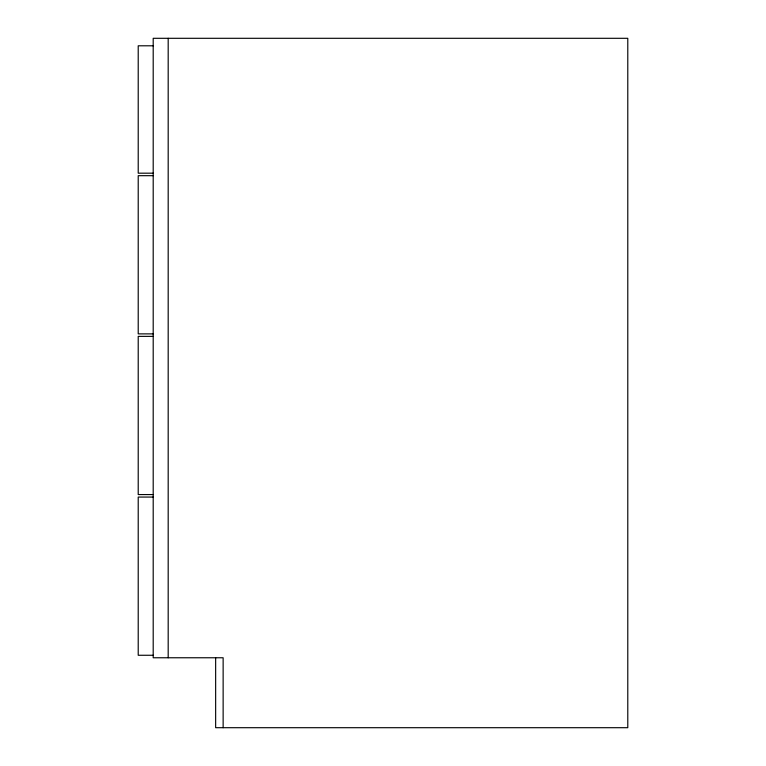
<?xml version="1.0" encoding="UTF-8"?>
<svg xmlns="http://www.w3.org/2000/svg" width="766" height="766" viewBox="0 0 766 766"><rect width="100%" height="100%" fill="white"/><g stroke="black" fill="none" stroke-linecap="round" stroke-linejoin="round"><path stroke-width="1.15" d="M153.2 45.797L138.215 45.797L138.215 173.183L153.2 173.183M153.2 175.682L138.215 175.682L138.215 333.88L153.2 333.88M153.2 336.37L138.215 336.37L138.215 494.568L153.2 494.568M153.2 497.067L138.215 497.067L138.215 655.265L153.2 655.265M223.136 727.7L223.136 657.764L153.2 657.764L153.2 38.3L627.785 38.3L627.785 727.7L215.648 727.7L215.648 657.764M168.185 38.3L168.185 657.764"/></g></svg>
